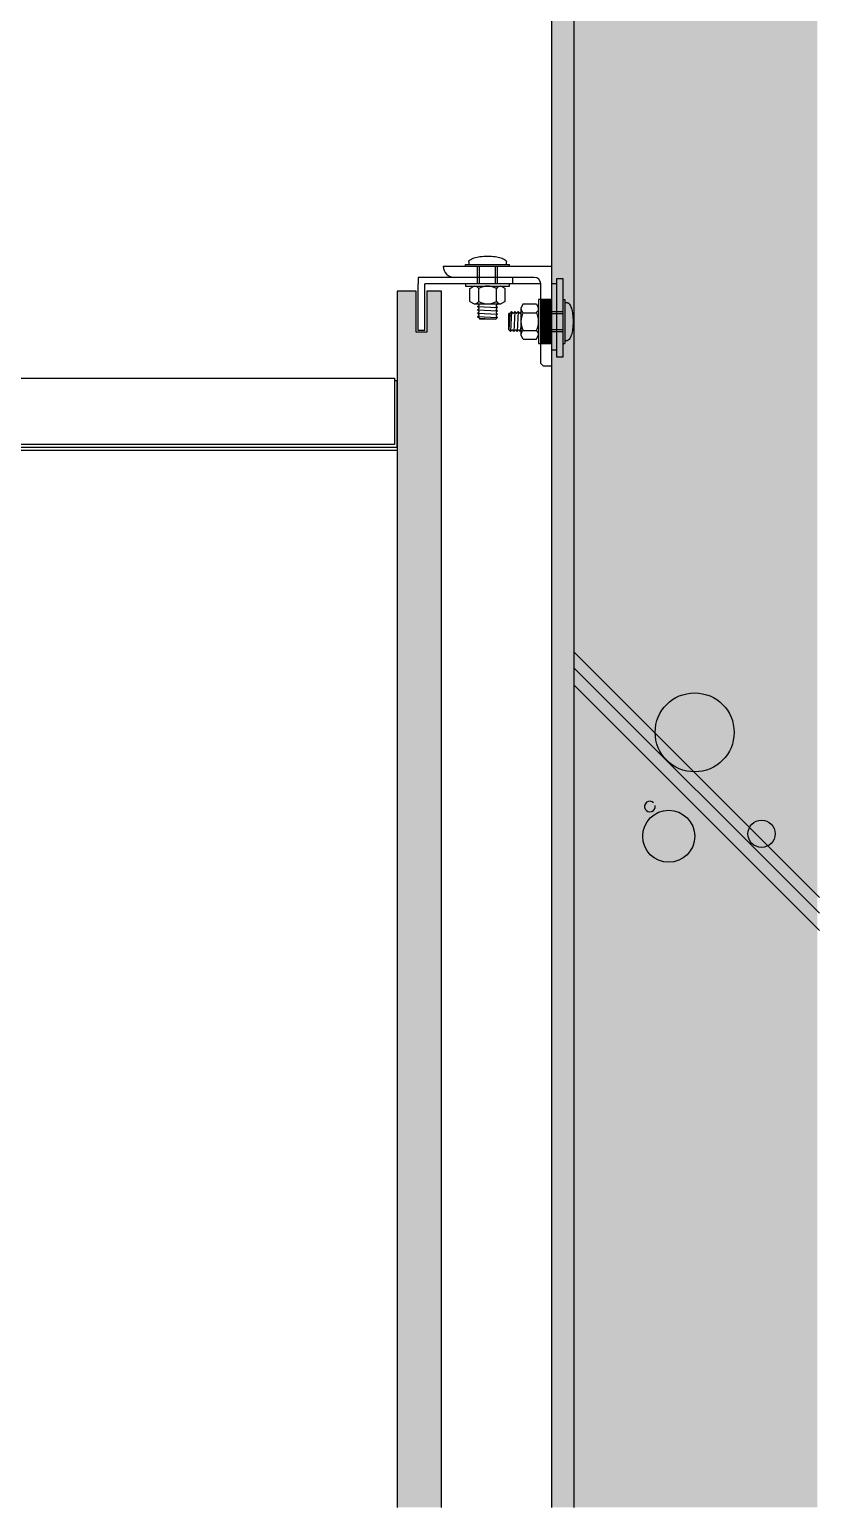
# Model space of a CAD drawing. Header units: millimetres. Extents: x -223175 to 287756, y -120611 to 352956.
# Drawn here: x 258892 to 259250, y 81440 to 82109 of the extents above; entities that cross this region are included whole.
import ezdxf

# ---------------------------------------------------------------- set-up
doc = ezdxf.new("R2010")
doc.units = ezdxf.units.MM
doc.header["$LTSCALE"] = 50
doc.linetypes.add('CEN', pattern=[62, 60, -1, 0, -1])
doc.linetypes.add('DASHED2', pattern=[0.375, 0.25, -0.125])
for name, color, linetype in [('+Detail-hat', 8, 'Continuous'), ('+Detail-line', 7, 'Continuous'), ('DETAIL', 7, 'Continuous'), ('EL-8', 8, 'Continuous'), ('HAT', 8, 'Continuous'), ('I-DIM', 255, 'Continuous'), ('I-HAT', 8, 'Continuous'), ('IN-HAT', 250, 'Continuous'), ('plus-타일hat', 251, 'Continuous'), ('wal', 3, 'Continuous'), ('인테리어분리선', 2, 'Continuous')]:
    doc.layers.add(name, color=color, linetype=linetype)

msp = doc.modelspace()

# ---------------------------------------------------------------- hatches: boundary and pattern name
at = {"layer": '+Detail-hat'}
h = msp.add_hatch(dxfattribs=at)
h.set_pattern_fill('AR-SAND', color=256, scale=2, angle=180, style=0)
h.set_pattern_definition([(37.5, (-182264.4788, -86656.7778), (-0.125986716, 3.853647538), [0, -3.04, 0, -3.4, 0, -3.25]), (7.5, (-182264.479, -86656.778), (3.53955341, 5.64429213), [0, -1.64, 0, -2.74, 0, -1.05]), (327.5, (-182266.9388, -86656.7778), (6.228283724, 0.011318107), [0, -1, 0, -3.6, 0, -4.7]), (317.5, (-182266.939, -86656.778), (6.01225321, 1.75535113), [0, -0.5, 0, -2.36, 0, -2.7])])
h.paths.add_polyline_path([(259128.6006, 82321.7714), (259138.6006, 82321.7714), (259138.6006, 81937.1554), (259138.6006, 81440.451), (259128.6006, 81440.451), (259128.6006, 81937.1554)])
at = {"layer": '+Detail-line'}
msp.add_hatch(color=254, dxfattribs=at).paths.add_polyline_path([(259248.6008, 82321.7402), (259248.6008, 81440.4769), (259138.6008, 81440.4252), (259138.6008, 82321.8026)])
at = {"layer": 'I-HAT'}
h = msp.add_hatch(dxfattribs=at)
h.set_pattern_fill('ANSI33', color=256, angle=90, style=0)
h.set_pattern_definition([(135, (172.472, -6454), (-4.49012806, -4.49012806), []), (135, (172.472, -6449.51), (-4.49012806, -4.49012806), [3.175, -1.5875])])
edge = h.paths.add_edge_path()
edge.add_line((259078.6006, 81440.451), (259078.6006, 81990.6764))
edge.add_line((259078.6006, 81990.6764), (259072.1006, 81990.6764))
edge.add_line((259072.1006, 81990.6764), (259072.1006, 81972.0589))
edge.add_line((259072.1006, 81972.0589), (259067.2006, 81972.0589))
edge.add_line((259067.2006, 81972.0589), (259067.2006, 81990.6764))
edge.add_line((259067.2006, 81990.6764), (259058.6006, 81990.6764))
edge.add_line((259058.6006, 81990.6764), (259058.6006, 81440.451))
edge.add_line((259058.6006, 81440.451), (259077.7555, 81440.451))
at = {"layer": 'IN-HAT', "linetype": 'CEN', "ltscale": 100}
h = msp.add_hatch(dxfattribs=at)
h.set_pattern_fill('AR-SAND', color=256, scale=2, style=0)
h.set_pattern_definition([(37.5, (308017.99, 71137.41), (-3.20006, 97.88265), [0, -77.216, 0, -86.36, 0, -82.55]), (7.5, (308017.99, 71137.41), (89.90466, 143.36502), [0, -41.656, 0, -69.596, 0, -26.67]), (327.5, (307955.505, 71137.41), (158.19847, 0.28744), [0, -25.4, 0, -91.44, 0, -119.38]), (317.5, (307955.5, 71137.41), (152.7113, 44.58586), [0, -12.7, 0, -59.944, 0, -68.58])])
h.paths.add_polyline_path([(258014.5368, 81980.1359), (258966.1345, 81980.1359), (258966.1345, 81989.6359), (258014.5368, 81989.6359)])

# ---------------------------------------------------------------- linework, layer by layer
at = {"layer": 'DETAIL', "color": 5}
msp.add_lwpolyline([(258879.7177, 81951.3357), (259057.4006, 81951.3357), (259057.4006, 81921.3357), (258677.4006, 81921.3357), (258677.4006, 81951.3357), (258830.6651, 81951.3357)], dxfattribs=at)
at = {"layer": 'DETAIL', "color": 3}
msp.add_lwpolyline([(258708.6006, 81920.1357), (259058.6006, 81920.1357), (259058.6006, 81950.1357), (259057.4006, 81950.1357), (259057.4006, 81921.3357), (258707.4006, 81921.3357), (258707.4006, 81720.1357)], dxfattribs=at)
at = {"layer": 'EL-8'}
for p, q in [((259079.5038, 82001.9125, 0), (259128.6006, 82001.9125, 0)), ((259089.5038, 82002.7249, 0), (259109.5038, 82002.7249, 0)), ((259089.5038, 82001.9125, 0), (259089.5038, 82002.7249, 0)), ((259091.0038, 82003.9125, 0), (259091.0038, 82002.7249, 0)), ((259091.0038, 82001.9125, 0), (259108.0038, 82001.9125, 0)), ((259091.0038, 82001.9125, 0), (259108.0038, 82001.9125, 0)), ((259095.0038, 81993.9125, 0), (259095.0038, 82001.9125, 0)), ((259095.9038, 81993.9125, 0), (259095.9038, 82001.9125, 0)), ((259103.1038, 81993.9125, 0), (259103.1038, 82001.9125, 0)), ((259104.0038, 81993.9125, 0), (259104.0038, 82001.9125, 0)), ((259108.0038, 82002.7249, 0), (259108.0038, 82003.9125, 0)), ((259109.5038, 82001.9125, 0), (259109.5038, 82002.7249, 0)), ((259128.6006, 81957.0499, 0), (259128.6006, 82001.9125, 0)), ((259068.1006, 81996.9125), (259068.1006, 81993.9125)), ((259120.6006, 81996.9125, 0), (259068.1006, 81996.9125)), ((259095.0038, 81993.9125, 0), (259095.0038, 81998.9125, 0)), ((259095.9038, 81993.9125, 0), (259095.9038, 81998.9125, 0)), ((259103.1038, 81993.9125, 0), (259103.1038, 81998.9125, 0)), ((259104.0038, 81993.9125, 0), (259104.0038, 81998.9125, 0)), ((259110.9948, 81993.9125, 0), (259110.9948, 81996.9125, 0)), ((259068.1006, 81972.8248), (259068.1006, 81993.9125)), ((259123.6006, 81993.9125, 0), (259071.1006, 81993.9125)), ((259071.1006, 81972.8248), (259071.1006, 81993.9125)), ((259089.5038, 81993.9125, 0), (259089.5038, 81992.9125, 0)), ((259089.5038, 81992.9125, 0), (259109.5038, 81992.9125, 0)), ((259091.5038, 81991.9125, 0), (259093.5038, 81992.9125, 0)), ((259091.5038, 81985.9125, 0), (259091.5038, 81991.9125, 0)), ((259095.5038, 81985.9125, 0), (259095.5038, 81991.9125, 0)), ((259103.5038, 81985.9125, 0), (259103.5038, 81991.9125, 0)), ((259107.5038, 81991.9125, 0), (259105.5038, 81992.9125, 0)), ((259107.5038, 81985.9125, 0), (259107.5038, 81991.9125, 0)), ((259109.5038, 81992.9125, 0), (259109.5038, 81993.9125, 0)), ((259123.6006, 81957.9125, 0), (259123.6006, 81993.9125, 0)), ((259128.6006, 81958.0499, 0), (259128.6006, 81994.0499, 0)), ((259130.9006, 81993.9125, 0), (259128.6006, 81993.9125, 0)), ((259091.5038, 81985.9125, 0), (259093.5038, 81984.9125, 0)), ((259093.5038, 81984.9125, 0), (259105.5038, 81984.9125, 0)), ((259095.0038, 81983.6625, 0), (259095.5703, 81984.1936, 0)), ((259095.0038, 81983.6625, 0), (259104.0038, 81983.2514, 0)), ((259095.0038, 81983.6625, 0), (259095.5703, 81983.1313, 0)), ((259095.0038, 81982.1625, 0), (259095.5703, 81982.6936, 0)), ((259095.0038, 81982.1625, 0), (259104.0038, 81981.7514, 0)), ((259095.0038, 81982.1625, 0), (259095.5703, 81981.6313, 0)), ((259095.2704, 81984.9125, 0), (259095.5703, 81984.6313, 0)), ((259100.4768, 81984.9125, 0), (259104.0038, 81984.7514, 0)), ((259104.0038, 81984.7514, 0), (259103.4372, 81984.2202, 0)), ((259104.0038, 81983.2514, 0), (259103.4372, 81983.7825, 0)), ((259104.0038, 81983.2514, 0), (259103.4372, 81982.7202, 0)), ((259104.0038, 81981.7514, 0), (259103.4372, 81982.2825, 0)), ((259104.0038, 81981.7514, 0), (259103.4372, 81981.2202, 0)), ((259104.0038, 81984.7514, 0), (259103.8319, 81984.9125, 0)), ((259107.5038, 81985.9125, 0), (259105.5038, 81984.9125, 0)), ((259115.6006, 81984.9125, 0), (259114.6006, 81982.9125, 0)), ((259114.6006, 81982.9125, 0), (259114.6006, 81970.9125, 0)), ((259115.6006, 81984.9125, 0), (259121.6006, 81984.9125, 0)), ((259121.6006, 81984.9125, 0), (259122.6006, 81982.9125, 0)), ((259122.6006, 81986.9125, 0), (259122.6006, 81966.9125, 0)), ((259128.6006, 81986.9125, 0), (259122.6006, 81986.9125, 0)), ((259124.1006, 81966.9125, 0), (259124.1006, 81986.9125, 0)), ((259124.6006, 81966.9125, 0), (259124.6006, 81986.9125, 0)), ((259125.1006, 81966.9125, 0), (259125.1006, 81986.9125, 0)), ((259125.6006, 81966.9125, 0), (259125.6006, 81986.9125, 0)), ((259126.1006, 81966.9125, 0), (259126.1006, 81986.9125, 0)), ((259126.6006, 81966.9125, 0), (259126.6006, 81986.9125, 0)), ((259127.1006, 81966.9125, 0), (259127.1006, 81986.9125, 0)), ((259127.6006, 81966.9125, 0), (259127.6006, 81986.9125, 0)), ((259128.1006, 81966.9125, 0), (259128.1006, 81986.9125, 0)), ((259133.6006, 81986.9125, 0), (259134.413, 81986.9125, 0)), ((259133.6006, 81985.4125, 0), (259133.6006, 81968.4125, 0)), ((259134.413, 81986.9125, 0), (259134.413, 81966.9125, 0)), ((259135.6006, 81985.4125, 0), (259134.413, 81985.4125, 0)), ((259095.0006, 81979.1626, 0), (259095.8006, 81978.4126, 0)), ((259095.0038, 81980.6625, 0), (259095.5703, 81981.1936, 0)), ((259095.0038, 81980.6625, 0), (259104.0038, 81980.2514, 0)), ((259095.0038, 81980.6625, 0), (259095.5703, 81980.1313, 0)), ((259095.0038, 81979.1625, 0), (259095.5703, 81979.6936, 0)), ((259095.0038, 81979.1625, 0), (259104.0038, 81978.7514, 0)), ((259095.8006, 81978.4126, 0), (259103.2006, 81978.0015, 0)), ((259095.8006, 81978.4126, 0), (259095.8006, 81978.0015, 0)), ((259103.2006, 81978.0015, 0), (259095.8006, 81978.0015, 0)), ((259104.0006, 81978.7515, 0), (259103.2006, 81978.0015, 0)), ((259104.0038, 81980.2514, 0), (259103.4372, 81980.7825, 0)), ((259104.0038, 81980.2514, 0), (259103.4372, 81979.7202, 0)), ((259104.0038, 81978.7514, 0), (259103.4372, 81979.2825, 0)), ((259109.6006, 81980.6125, 0), (259109.1895, 81973.2125, 0)), ((259109.1895, 81973.2125, 0), (259109.1895, 81980.6125, 0)), ((259109.6006, 81980.6125, 0), (259109.1895, 81980.6125, 0)), ((259110.3506, 81981.4125, 0), (259109.6006, 81980.6125, 0)), ((259110.3506, 81981.4125, 0), (259109.9395, 81972.4125, 0)), ((259110.3506, 81981.4125, 0), (259110.8817, 81980.8459, 0)), ((259111.8506, 81981.4125, 0), (259111.3194, 81980.8459, 0)), ((259111.8506, 81981.4125, 0), (259111.4395, 81972.4125, 0)), ((259111.8506, 81981.4125, 0), (259112.3817, 81980.8459, 0)), ((259113.3506, 81981.4125, 0), (259112.8194, 81980.8459, 0)), ((259113.3506, 81981.4125, 0), (259112.9395, 81972.4125, 0)), ((259113.3506, 81981.4125, 0), (259113.8817, 81980.8459, 0)), ((259114.6006, 81981.1458, 0), (259114.3194, 81980.8459, 0)), ((259114.6006, 81975.9395, 0), (259114.4395, 81972.4125, 0)), ((259115.6006, 81980.9125, 0), (259121.6006, 81980.9125, 0)), ((259123.6006, 81981.4125, 0), (259128.6006, 81981.4125, 0)), ((259123.6006, 81981.4125, 0), (259133.6006, 81981.4125, 0)), ((259123.6006, 81980.5125, 0), (259128.6006, 81980.5125, 0)), ((259123.6006, 81980.5125, 0), (259133.6006, 81980.5125, 0)), ((259071.1006, 81972.8248), (259068.1006, 81972.8248)), ((259109.9395, 81972.4125, 0), (259109.1895, 81973.2125, 0)), ((259109.9395, 81972.4125, 0), (259110.4706, 81972.979, 0)), ((259111.4395, 81972.4125, 0), (259110.9083, 81972.979, 0)), ((259111.4395, 81972.4125, 0), (259111.9706, 81972.979, 0)), ((259112.9395, 81972.4125, 0), (259112.4083, 81972.979, 0)), ((259112.9395, 81972.4125, 0), (259113.4706, 81972.979, 0)), ((259114.4395, 81972.4125, 0), (259113.9083, 81972.979, 0)), ((259114.4395, 81972.4125, 0), (259114.6006, 81972.5843, 0)), ((259115.6006, 81968.9125, 0), (259114.6006, 81970.9125, 0)), ((259115.6006, 81972.9125, 0), (259121.6006, 81972.9125, 0)), ((259115.6006, 81968.9125, 0), (259121.6006, 81968.9125, 0)), ((259121.6006, 81968.9125, 0), (259122.6006, 81970.9125, 0)), ((259123.6006, 81973.3125, 0), (259128.6006, 81973.3125, 0)), ((259123.6006, 81973.3125, 0), (259133.6006, 81973.3125, 0)), ((259123.6006, 81972.4125, 0), (259128.6006, 81972.4125, 0)), ((259123.6006, 81972.4125, 0), (259133.6006, 81972.4125, 0)), ((259134.413, 81968.4125, 0), (259135.6006, 81968.4125, 0)), ((259122.6006, 81966.9125, 0), (259123.6006, 81966.9125, 0)), ((259123.6006, 81966.9125, 0), (259128.6006, 81966.9125, 0)), ((259130.9006, 81963.9125, 0), (259128.6006, 81963.9125, 0)), ((259133.6006, 81966.9125, 0), (259134.413, 81966.9125, 0)), ((259123.6006, 81957.9125, 0), (259124.6006, 81956.9125, 0)), ((259124.6006, 81956.9125, 0), (259128.6006, 81956.9125, 0))]:
    msp.add_line(p, q, dxfattribs=at)
at = {"layer": 'EL-8', "elevation": 0}
msp.add_lwpolyline([(259089.5038, 82001.9125), (259094.7472, 82001.9125)], dxfattribs=at)
for points in [[(259091.0038, 82003.9125, -0.23778892), (259091.4, 82004.6985, -0.08510669), (259093.4934, 82005.7544, -0.04280345), (259096.016, 82006.2969, -0.03157686), (259099.5038, 82006.5174, -0.03157686), (259102.9916, 82006.2969, -0.04280345), (259105.5142, 82005.7544, -0.08510669), (259107.6076, 82004.6985, -0.23778892), (259108.0038, 82003.9125, -0.23778892)], [(259135.6006, 81985.4125, -0.23778892), (259136.3866, 81985.0163, -0.08510669), (259137.4425, 81982.9229, -0.04280345), (259137.985, 81980.4003, -0.03157686), (259138.2055, 81976.9125, -0.03157686), (259137.985, 81973.4247, -0.04280345), (259137.4425, 81970.9021, -0.08510669), (259136.3866, 81968.8087, -0.23778892), (259135.6006, 81968.4125, -0.23778892)]]:
    msp.add_lwpolyline(points, format="xyb", dxfattribs=at)
msp.add_lwpolyline([(259133.6006, 81960.7865), (259130.9006, 81960.7865), (259130.9006, 81996.4535), (259133.6006, 81996.4535)], close=True, dxfattribs=at)
at = {"layer": 'EL-8'}
for centre, radius, start, end in [((259084.5038, 82001.9125, 0), 5, 180, 270), ((259120.6006, 81993.9125, 0), 3, 0, 90), ((259093.4358, 81990.2766, 0), 2.6368, 38.3464699, 88.5234277), ((259099.5038, 81984.4125, 0), 8.5, 61.9275131, 118.0724869), ((259105.5717, 81990.2766, 0), 2.6368, 91.4765723, 141.6535301), ((259093.4358, 81987.5484, 0), 2.6368, 271.4765723, 321.6535301), ((259099.5038, 81993.4125, 0), 8.5, 241.9275131, 298.0724869), ((259095.3651, 81984.4125, 0), 0.3, 313.1523897, 46.8476103), ((259095.3651, 81982.9125, 0), 0.3, 313.1523897, 46.8476103), ((259103.6424, 81984.0014, 0), 0.3, 133.1523898, 226.8476102), ((259103.6424, 81982.5014, 0), 0.3, 133.1523898, 226.8476102), ((259105.5717, 81987.5484, 0), 2.6368, 218.3464699, 268.5234277), ((259117.2365, 81982.9804, 0), 2.6368, 181.4765723, 231.6535301), ((259119.9647, 81982.9804, 0), 2.6368, 308.3464699, 358.5234277), ((259095.3651, 81981.4125, 0), 0.3, 313.1523897, 46.8476103), ((259095.3651, 81979.9125, 0), 0.3, 313.1523897, 46.8476103), ((259103.6424, 81981.0014, 0), 0.3, 133.1523898, 226.8476102), ((259103.6424, 81979.5014, 0), 0.3, 133.1523898, 226.8476102), ((259111.1006, 81981.0511, 0), 0.3, 223.1523897, 316.8476103), ((259112.6006, 81981.0511, 0), 0.3, 223.1523897, 316.8476103), ((259114.1006, 81981.0511, 0), 0.3, 223.1523897, 316.8476103), ((259123.1006, 81976.9125, 0), 8.5, 151.9275131, 208.0724869), ((259114.1006, 81976.9125, 0), 8.5, 331.9275131, 28.0724869), ((259110.6895, 81972.7738, 0), 0.3, 43.1523897, 136.8476103), ((259112.1895, 81972.7738, 0), 0.3, 43.1523897, 136.8476103), ((259113.6895, 81972.7738, 0), 0.3, 43.1523897, 136.8476103), ((259117.2365, 81970.8445, 0), 2.6368, 128.3464699, 178.5234277), ((259119.9647, 81970.8445, 0), 2.6368, 1.4765723, 51.6535301)]:
    msp.add_arc(centre, radius, start, end, dxfattribs=at)
at = {"layer": 'HAT', "color": 8, "ltscale": 0.2}
for p, q in [((259249.6136, 81716.4145), (259138.6008, 81827.4274)), ((259249.6136, 81709.2342), (259138.6008, 81820.247)), ((259249.6136, 81701.4907), (259138.6008, 81812.5035))]:
    msp.add_line(p, q, dxfattribs=at)
at = {"layer": 'HAT', "color": 8, "linetype": 'Continuous'}
for centre, radius in [((259193.1668, 81791.062), 17.8587), ((259181.4494, 81744.0603), 11.7749), ((259223.4577, 81745.1902), 6.1679)]:
    msp.add_circle(centre, radius, dxfattribs=at)
at = {"layer": 'HAT', "color": 8}
msp.add_arc((259172.9113, 81757.4823), 2.4192, 44.9808868, 11.6008756, dxfattribs=at)
at = {"layer": 'I-DIM', "color": 252, "linetype": 'DASHED2', "ltscale": 35, "const_width": 0.5}
msp.add_lwpolyline([(259058.6006, 81918.6357), (258710.1006, 81918.6357)], dxfattribs=at)
at = {"layer": 'plus-타일hat', "color": 8}
msp.add_line((259128.6006, 81440.451), (259128.6006, 82321.7714), dxfattribs=at)
at = {"layer": 'wal'}
msp.add_lwpolyline([(259078.6006, 81440.451), (259078.6006, 81990.6764), (259072.1006, 81990.6764), (259072.1006, 81972.0589), (259067.2006, 81972.0589), (259067.2006, 81990.6764), (259058.6006, 81990.6764), (259058.6006, 81440.451)], dxfattribs=at)
at = {"layer": '인테리어분리선', "ltscale": 500}
msp.add_lwpolyline([(259138.6008, 82321.7714), (259138.6008, 81440.451)], dxfattribs=at)

doc.saveas('drawing.dxf')
